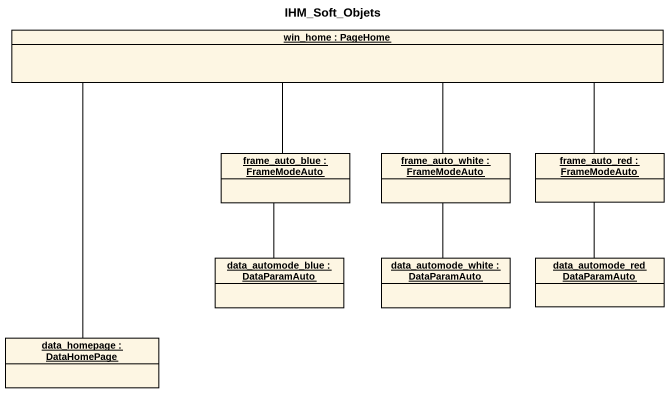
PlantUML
@startuml
title IHM_Soft_Objets
hide circle
hide empty members
object "win_home : PageHome" as win_home
object "frame_auto_blue : FrameModeAuto" as frame_auto_blue
object "frame_auto_white : FrameModeAuto" as frame_auto_white
object "frame_auto_red : FrameModeAuto" as frame_auto_red
object "data_automode_blue : DataParamAuto" as data_automode_blue
object "data_automode_white : DataParamAuto" as data_automode_white
object "data_automode_red DataParamAuto" as data_automode_red
object "data_homepage : DataHomePage" as data_homepage
win_home -- frame_auto_blue
win_home -- frame_auto_white
win_home -right- frame_auto_red
win_home -- data_homepage
frame_auto_blue -- data_automode_blue
frame_auto_white -- data_automode_white
frame_auto_red -- data_automode_red
@enduml
